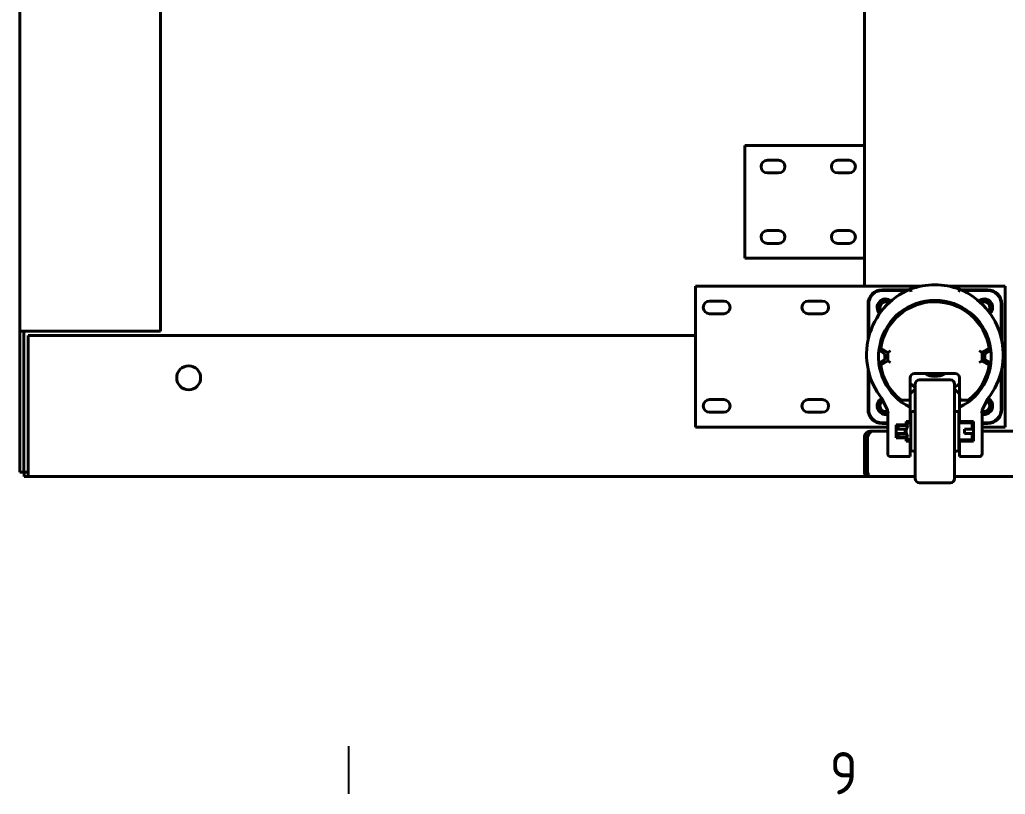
# Model space of a CAD drawing. Header units: millimetres. Extents: x 0 to 51860, y 0 to 5940.
# Drawn here: x 1869 to 2569, y 166 to 716 of the extents above; entities that cross this region are included whole.
import ezdxf

# ---------------------------------------------------------------- set-up
doc = ezdxf.new("R2010")
doc.units = ezdxf.units.MM
doc.header["$LTSCALE"] = 10
doc.layers.get('0').update_dxf_attribs({"color": 3, "lineweight": 25})
doc.layers.add('가시적인 것(ISO)', color=3, linetype='Continuous', lineweight=40)
doc.layers.add('경계(ISO)', color=7, linetype='Continuous', lineweight=25)
doc.styles.add('문자 텍스트_PSTEK_POSCO', font='isocp.shx')

# ---------------------------------------------------------------- blocks, each defined once
blk = doc.blocks.new('경계 Default Border')
at = {"layer": '경계(ISO)'}
blk.add_line((210.25, 20), (210.25, 16.6), dxfattribs=at)
at = {"layer": '경계(ISO)', "color": 2, "insert": (244.436, 16.571), "char_height": 3, "attachment_point": 7, "style": '문자 텍스트_PSTEK_POSCO'}
blk.add_mtext('9', dxfattribs=at)

msp = doc.modelspace()

# ---------------------------------------------------------------- linework, layer by layer
at = {"layer": '가시적인 것(ISO)'}
for p, q in [((1869.0311, 494.544), (1869.0311, 1158.544)), ((1969.0311, 1158.544), (1969.0311, 494.544)), ((2469.0311, 1126.544), (2469.0311, 526.544)), ((2384.0311, 546.544), (2384.0311, 626.544)), ((2384.0311, 626.544), (2469.0311, 626.544)), ((2400.0311, 616.044), (2408.0311, 616.044)), ((2450.0311, 616.044), (2458.0311, 616.044)), ((2408.0311, 607.044), (2400.0311, 607.044)), ((2458.0311, 607.044), (2450.0311, 607.044)), ((2400.0311, 566.044), (2408.0311, 566.044)), ((2450.0311, 566.044), (2458.0311, 566.044)), ((2408.0311, 557.044), (2400.0311, 557.044)), ((2458.0311, 557.044), (2450.0311, 557.044)), ((2469.0311, 546.544), (2384.0311, 546.544)), ((2508.9812, 526.544), (2349.0311, 526.544)), ((2349.0311, 526.544), (2349.0311, 426.544)), ((2569.0311, 526.544), (2529.0809, 526.544)), ((2569.0311, 426.544), (2569.0311, 526.544)), ((2500.5743, 524.044), (2481.5311, 524.044)), ((2481.5311, 523.544), (2499.4716, 523.544)), ((2556.5311, 524.044), (2537.4878, 524.044)), ((2538.5905, 523.544), (2556.5311, 523.544)), ((2359.0311, 516.044), (2369.0311, 516.044)), ((2429.0311, 516.044), (2439.0311, 516.044)), ((2471.5311, 514.044), (2471.5311, 488.0893)), ((2472.0311, 490.2823), (2472.0311, 514.044)), ((2566.0311, 514.044), (2566.0311, 490.2823)), ((2566.5311, 488.0893), (2566.5311, 514.044)), ((2369.0311, 507.044), (2359.0311, 507.044)), ((2439.0311, 507.044), (2429.0311, 507.044)), ((1869.0311, 494.544), (1875.0311, 494.544)), ((1869.0311, 394.6148), (1869.0311, 494.544)), ((1872.0311, 494.544), (1872.0311, 394.6148)), ((1969.0311, 494.544), (1875.0311, 494.544)), ((1875.0311, 397.544), (1875.0311, 491.544)), ((1875.0311, 491.544), (2349.0311, 491.544)), ((2483.0384, 478.8341), (2479.8493, 480.7118)), ((2480.8182, 482.3517), (2480.7868, 482.3704)), ((2485.1471, 479.7728), (2480.8182, 482.3517)), ((2483.5311, 477.9724), (2483.5311, 477.8813)), ((2483.5311, 475.2068), (2483.5311, 477.8813)), ((2485.1471, 479.7728), (2485.5311, 479.544)), ((2487.5311, 480.6806), (2485.5311, 479.544)), ((2485.5311, 479.544), (2485.5311, 473.544)), ((2550.5311, 480.7313), (2552.5311, 479.544)), ((2552.5311, 479.544), (2552.9005, 479.7455)), ((2552.5311, 473.544), (2552.5311, 479.544)), ((2557.2625, 482.1248), (2552.9005, 479.7455)), ((2554.5311, 477.8813), (2554.5311, 477.9724)), ((2554.5311, 477.8813), (2554.5311, 475.2068)), ((2558.2128, 480.7118), (2555.0237, 478.8341)), ((2557.2942, 482.1421), (2557.2625, 482.1248)), ((2479.8493, 472.3763), (2483.0384, 474.254)), ((2480.7868, 470.7177), (2480.8182, 470.7364)), ((2480.8182, 470.7364), (2485.1471, 473.3153)), ((2483.5311, 475.2068), (2483.5311, 475.1157)), ((2485.5311, 473.544), (2485.1471, 473.3153)), ((2485.5311, 473.544), (2487.5311, 472.4075)), ((2550.5311, 472.3568), (2552.5311, 473.544)), ((2552.9005, 473.3426), (2552.5311, 473.544)), ((2552.9005, 473.3426), (2557.2625, 470.9633)), ((2554.5311, 475.1157), (2554.5311, 475.2068)), ((2555.0237, 474.254), (2558.2128, 472.3763)), ((2557.2625, 470.9633), (2557.2942, 470.946)), ((2471.5311, 467.9388), (2471.5311, 439.044)), ((2472.0311, 439.044), (2472.0311, 465.7458)), ((2504.5311, 464.544), (2533.5311, 464.544)), ((2533.5311, 464.544), (2533.5384, 464.544)), ((2566.0311, 465.7458), (2566.0311, 439.044)), ((2566.5311, 439.044), (2566.5311, 467.9388)), ((2501.5311, 453.0172), (2501.5311, 461.544)), ((2505.0311, 390.044), (2505.0311, 457.044)), ((2508.0311, 460.044), (2530.0311, 460.044)), ((2533.0311, 457.044), (2533.0311, 390.044)), ((2536.5311, 461.5514), (2536.5311, 461.544)), ((2536.5311, 461.544), (2536.5311, 453.0172)), ((2505.0311, 453.5638), (2501.5311, 450.0638)), ((2501.5311, 447.5624), (2501.5311, 453.0172)), ((2536.5311, 450.0638), (2533.0311, 453.5638)), ((2536.5311, 453.0172), (2536.5311, 447.5624)), ((2359.0311, 446.044), (2369.0311, 446.044)), ((2429.0311, 446.044), (2439.0311, 446.044)), ((2481.6105, 446.422), (2485.3461, 438.5631)), ((2496.0528, 445.544), (2499.5311, 445.544)), ((2501.5311, 447.5624), (2501.5311, 447.544)), ((2501.5311, 442.8135), (2501.5311, 447.544)), ((2536.5311, 447.544), (2536.5311, 447.5624)), ((2536.5311, 442.8135), (2536.5311, 447.544)), ((2538.5311, 445.544), (2542.0093, 445.544)), ((2552.716, 438.5631), (2556.4516, 446.422)), ((2369.0311, 437.044), (2359.0311, 437.044)), ((2439.0311, 437.044), (2429.0311, 437.044)), ((2485.5311, 407.544), (2485.5311, 437.7228)), ((2501.5311, 439.544), (2501.5311, 440.5753)), ((2501.5311, 437.944), (2501.5311, 439.544)), ((2501.5311, 437.944), (2501.5311, 430.5665)), ((2501.5311, 435.044), (2502.0311, 435.044)), ((2502.0311, 410.544), (2502.0311, 436.544)), ((2503.0311, 437.544), (2504.0311, 437.544)), ((2534.0311, 437.544), (2535.0311, 437.544)), ((2536.0311, 436.544), (2536.0311, 410.544)), ((2536.0311, 435.044), (2536.5311, 435.044)), ((2536.5311, 440.5753), (2536.5311, 439.544)), ((2536.5311, 439.544), (2536.5311, 437.944)), ((2536.5311, 430.5665), (2536.5311, 437.944)), ((2552.5311, 437.7228), (2552.5311, 407.544)), ((2485.5311, 429.544), (2481.5311, 429.544)), ((2481.5311, 429.044), (2485.5311, 429.044)), ((2491.5311, 428.2396), (2491.5311, 418.8485)), ((2491.5311, 428.2396), (2498.5311, 428.2396)), ((2498.933, 428.044), (2491.5311, 428.044)), ((2500.1378, 427.544), (2493.0311, 427.544)), ((2493.0311, 427.544), (2493.0311, 425.044)), ((2498.5311, 430.5665), (2498.5311, 428.2396)), ((2498.5311, 430.5665), (2501.5311, 430.5665)), ((2501.5311, 429.744), (2498.5311, 429.744)), ((2498.5311, 428.2396), (2498.5311, 428.0441)), ((2498.5311, 428.0441), (2498.933, 428.0441)), ((2498.5311, 428.0408), (2498.5311, 427.544)), ((2498.9311, 428.0408), (2498.5311, 428.0408)), ((2501.5311, 430.5665), (2501.5311, 429.744)), ((2501.5311, 429.744), (2501.5311, 429.544)), ((2502.0311, 429.544), (2501.5311, 429.544)), ((2545.5311, 429.544), (2536.0311, 429.544)), ((2536.5311, 430.5665), (2546.5311, 430.5665)), ((2536.5311, 429.744), (2536.5311, 430.5665)), ((2536.5311, 429.744), (2546.5311, 429.744)), ((2536.5311, 429.544), (2536.5311, 429.744)), ((2545.5311, 429.544), (2545.5311, 425.044)), ((2546.5311, 416.5216), (2546.5311, 430.5665)), ((2556.5311, 429.544), (2552.5311, 429.544)), ((2552.5311, 429.044), (2556.5311, 429.044)), ((2349.0311, 426.544), (2485.5311, 426.544)), ((2474.4453, 423.544), (2473.0311, 423.544)), ((2473.0311, 422.6932), (2473.0311, 423.544)), ((2474.4453, 423.544), (2485.523, 423.544)), ((2485.523, 423.7441), (2485.523, 423.344)), ((2498.0311, 425.044), (2491.5311, 425.044)), ((2498.0311, 422.044), (2491.5311, 422.044)), ((2493.0311, 422.044), (2493.0311, 419.544)), ((2498.0311, 425.044), (2498.0311, 422.044)), ((2540.0311, 422.044), (2540.0311, 425.044)), ((2540.0311, 425.044), (2546.5311, 425.044)), ((2540.0311, 422.044), (2546.5311, 422.044)), ((2545.5311, 422.044), (2545.5311, 417.544)), ((2552.5311, 426.544), (2569.0311, 426.544)), ((2552.5391, 423.344), (2552.5391, 423.7441)), ((2552.5391, 423.544), (3235.523, 423.544)), ((2471.0311, 419.544), (2469.0311, 419.544)), ((2469.0311, 419.544), (2469.0311, 394.044)), ((2471.0311, 394.044), (2471.0311, 419.544)), ((2471.1018, 394.044), (2471.1018, 419.544)), ((2498.933, 419.044), (2491.5311, 419.044)), ((2498.5311, 418.8485), (2491.5311, 418.8485)), ((2500.1378, 419.544), (2493.0311, 419.544)), ((2498.5311, 419.544), (2498.5311, 419.0473)), ((2498.5311, 419.0473), (2498.9311, 419.0473)), ((2498.5311, 419.044), (2498.5311, 418.8485)), ((2498.933, 419.044), (2498.5311, 419.044)), ((2498.5311, 418.8485), (2498.5311, 416.5216)), ((2501.5311, 417.3267), (2498.5311, 417.3267)), ((2501.5311, 416.5216), (2498.5311, 416.5216)), ((2501.5311, 417.544), (2501.5311, 417.3267)), ((2502.0311, 417.544), (2501.5311, 417.544)), ((2501.5311, 417.3267), (2501.5311, 416.5216)), ((2501.5311, 416.5216), (2501.5311, 405.544)), ((2502.0311, 413.274), (2501.5311, 413.274)), ((2545.5311, 417.544), (2536.0311, 417.544)), ((2536.5311, 413.274), (2536.0311, 413.274)), ((2536.5311, 417.3267), (2536.5311, 417.544)), ((2536.5311, 417.3267), (2546.5311, 417.3267)), ((2536.5311, 416.5216), (2536.5311, 417.3267)), ((2546.5311, 416.5216), (2536.5311, 416.5216)), ((2536.5311, 405.544), (2536.5311, 416.5216)), ((2503.0311, 409.544), (2504.0311, 409.544)), ((2534.0311, 409.544), (2535.0311, 409.544)), ((2501.5311, 405.544), (2487.5311, 405.544)), ((2550.5311, 405.544), (2536.5311, 405.544)), ((1872.0311, 394.6148), (1869.0311, 394.6148)), ((1872.5311, 395.044), (1872.0311, 395.044)), ((1872.1018, 394.544), (1875.0311, 394.544)), ((1872.1018, 391.544), (1872.1018, 394.544)), ((1872.5311, 395.044), (1872.5311, 394.544)), ((1875.0311, 397.544), (1875.0311, 391.544)), ((2471.0311, 394.044), (2469.0311, 394.044)), ((2471.5311, 394.044), (2471.1018, 394.044)), ((2471.5311, 394.044), (2471.5311, 391.544)), ((1875.0311, 391.544), (1872.1018, 391.544)), ((2471.5311, 391.544), (1875.0311, 391.544)), ((2505.0311, 391.544), (2471.5311, 391.544)), ((2508.0311, 387.044), (2530.0311, 387.044)), ((3255.0311, 391.544), (2533.0311, 391.544))]:
    msp.add_line(p, q, dxfattribs=at)
msp.add_circle((1989.0311, 461.544), 8.5, dxfattribs=at)
for centre, radius, start, end in [((2400.0311, 611.544), 4.5, 90, 270), ((2408.0311, 611.544), 4.5, 270, 90), ((2450.0311, 611.544), 4.5, 90, 270), ((2458.0311, 611.544), 4.5, 270, 90), ((2400.0311, 561.544), 4.5, 90, 270), ((2408.0311, 561.544), 4.5, 270, 90), ((2450.0311, 561.544), 4.5, 90, 270), ((2458.0311, 561.544), 4.5, 270, 90), ((2519.0311, 476.544), 51, 69.8179203, 110.1820797), ((2520.7811, 478.014), 50.27, 112.6329808, 218.3766451), ((2481.5311, 514.044), 10, 90, 180), ((2481.5311, 514.044), 9.5, 90, 180), ((2517.2811, 478.014), 50.27, 321.6233549, 67.3670192), ((2556.5311, 514.044), 10, 0, 90), ((2556.5311, 514.044), 9.5, 0, 90), ((2359.0311, 511.544), 4.5, 90, 270), ((2369.0311, 511.544), 4.5, 270, 90), ((2429.0311, 511.544), 4.5, 90, 270), ((2439.0311, 511.544), 4.5, 270, 90), ((2484.0311, 511.544), 6, 49.1830494, 226.0634924), ((2484.0311, 511.544), 5.5, 49.9272986, 225.3192431), ((2519.0311, 476.544), 40, 295.9444798, 244.0555202), ((2484.0311, 511.544), 4.5, 51.7217397, 223.5248021), ((2484.0311, 511.544), 4.2, 52.3740443, 222.8724975), ((2484.0311, 511.544), 4, 52.8492166, 222.3973252), ((2519.0311, 476.544), 39, 9.0215582, 170.6484718), ((2554.0311, 511.544), 6, 313.9365076, 130.8169506), ((2554.0311, 511.544), 5.5, 314.6807569, 130.0727014), ((2554.0311, 511.544), 4.5, 316.4751979, 128.2782603), ((2554.0311, 511.544), 4.2, 317.1275025, 127.6259557), ((2554.0311, 511.544), 4, 317.6026748, 127.1507834), ((2481.0427, 482.8), 0.5, 170.6484718, 239.2157707), ((2519.0311, 476.544), 37.9516, 171.7889279, 174.9269066), ((2519.0342, 476.5436), 37.9548, 171.2748414, 171.275035), ((2519.0311, 476.544), 37.5, 172.0760765, 175.2552315), ((2482.9253, 481.894), 1, 171.0817276, 171.0935045), ((2482.5311, 477.9724), 1, 29.7556396, 59.5113224), ((2482.5311, 477.9724), 1, 0, 29.7556396), ((2555.5311, 477.9724), 1, 150.2443604, 180), ((2555.5311, 477.9724), 1, 120.4887001, 150.2443604), ((2519.0309, 476.544), 37.5002, 8.1969284, 8.197211), ((2519.0311, 476.544), 37.5, 4.7447685, 7.6610849), ((2519.0304, 476.544), 37.9522, 8.4538195, 8.453993), ((2519.0311, 476.544), 37.9516, 5.0730934, 7.9218893), ((2557.0548, 482.5811), 0.5, 298.6104597, 9.0215582), ((2481.0427, 470.2881), 0.5, 120.7842293, 189.3515282), ((2519.0311, 476.544), 39, 189.3515282, 231.6063148), ((2519.0311, 476.544), 37.9516, 185.0730934, 188.2110723), ((2519.0241, 476.543), 37.9446, 188.725071, 188.7252652), ((2519.0311, 476.544), 37.5, 184.7447684, 187.9239237), ((2482.9253, 471.194), 1, 188.9116162, 188.9234521), ((2482.5311, 475.1157), 1, 300.4887001, 330.2443604), ((2482.5311, 475.1157), 1, 330.2443604, 0), ((2519.0311, 476.544), 39, 308.3936852, 350.9784418), ((2555.5311, 475.1157), 1, 180, 209.7556396), ((2555.5311, 475.1157), 1, 209.7556396, 239.5113224), ((2519.0288, 476.5444), 37.5022, 351.802892, 351.8031735), ((2519.0311, 476.544), 37.5, 352.3389153, 355.2552315), ((2519.0334, 476.5437), 37.9492, 351.5460862, 351.5462592), ((2519.0311, 476.544), 37.9516, 352.0781108, 354.9269066), ((2557.0548, 470.507), 0.5, 350.9784418, 61.3895403), ((2504.5311, 461.544), 3, 90, 180), ((2519.0311, 476.544), 14, 238.9972809, 301.0027191), ((2533.5311, 461.544), 3, 0, 90), ((2519.0311, 476.544), 25.85, 227.3917003, 237.008591), ((2508.0311, 457.044), 3, 90, 180), ((2530.0311, 457.044), 3, 0, 90), ((2519.0311, 476.544), 25.85, 302.9914081, 312.6082997), ((2359.0311, 441.544), 4.5, 90, 270), ((2369.0311, 441.544), 4.5, 270, 90), ((2429.0311, 441.544), 4.5, 90, 270), ((2439.0311, 441.544), 4.5, 270, 90), ((2484.0311, 441.544), 6, 117.0174106, 284.4775122), ((2484.0311, 441.544), 5.5, 116.3901339, 285.8266201), ((2484.0311, 441.544), 4.5, 116.5955142, 289.4712206), ((2484.0311, 441.544), 4.2, 116.6792456, 290.9248324), ((2484.0311, 441.544), 4, 116.7420459, 291.9759212), ((2479.8042, 445.5634), 2, 25.4234556, 38.3766451), ((2496.0528, 447.544), 2, 231.6083326, 270), ((2499.5311, 447.544), 2, 270, 0), ((2538.5311, 447.544), 2, 180, 270), ((2542.0093, 447.544), 2, 270, 308.3916674), ((2554.0311, 441.544), 6, 255.5224878, 62.9825894), ((2554.0311, 441.544), 5.5, 254.1733799, 63.6098661), ((2554.0311, 441.544), 4.5, 250.5287794, 63.4044858), ((2554.0311, 441.544), 4.2, 249.0751676, 63.3207544), ((2554.0311, 441.544), 4, 248.0240788, 63.2579541), ((2558.2579, 445.5634), 2, 141.6233549, 154.5765444), ((2481.5311, 439.044), 10, 180, 270), ((2481.5311, 439.044), 9.5, 180, 270), ((2483.5311, 437.7228), 2, 0, 25.4234556), ((2484.0307, 441.5447), 4.5008, 300.5148081, 300.5150352), ((2503.0311, 436.544), 1, 90, 180), ((2504.0311, 439.544), 2, 270, 300), ((2534.0311, 439.544), 2, 240, 270), ((2535.0311, 436.544), 1, 0, 90), ((2554.0308, 441.5435), 4.4994, 239.4849647, 239.4853896), ((2554.5311, 437.7228), 2, 154.5765444, 180), ((2556.5311, 439.044), 10, 270, 0), ((2556.5311, 439.044), 9.5, 270, 0), ((2501.5311, 426.544), 3, 90, 160.5287794), ((2488.023, 423.7441), 2.5, 175.4111389, 180), ((2488.023, 423.344), 2.5, 180, 184.5888611), ((2550.0391, 423.7441), 2.5, 0, 4.5888611), ((2550.0391, 423.344), 2.5, 355.4111389, 0), ((2501.5311, 420.544), 3, 199.4712206, 270), ((2487.5311, 407.544), 2, 180, 270), ((2503.0311, 410.544), 1, 180, 270), ((2504.0311, 407.544), 2, 60, 90), ((2534.0311, 407.544), 2, 90, 120), ((2535.0311, 410.544), 1, 270, 0), ((2550.5311, 407.544), 2, 270, 0), ((2471.5311, 394.044), 2.5, 180, 270), ((2471.5311, 394.044), 0.5, 180, 270), ((2508.0311, 390.044), 3, 180, 270), ((2530.0311, 390.044), 3, 270, 0)]:
    msp.add_arc(centre, radius, start, end, dxfattribs=at)
for centre, major_axis, start_param, end_param in [((2502.166, 522.5502), (0.7302, -1.8625), 3.1415952, 4.71237276), ((2535.8961, 522.5502), (-0.7302, -1.8625), 1.57082378, 3.14161251), ((2494.3484, 446.3429), (0.4624, -0.3664), 6.21550663, 6.28374121), ((2543.7138, 446.3429), (-0.4625, -0.3665), 6.28308447, 6.35130691)]:
    msp.add_ellipse(centre, major_axis=major_axis, ratio=0.00001, start_param=start_param, end_param=end_param, dxfattribs=at)
for points, knots in [([(2501.5311, 512.5128), (2501.5311, 512.4888), (2501.5311, 512.4528), (2501.5311, 512.2554), (2501.5311, 512.0783), (2501.5311, 511.7558), (2501.5311, 511.5777), (2501.5311, 511.3965)], [0, 0, 0, 0, 0.071455694, 0.071455694, 0.146957157, 0.146957157, 0.20403239, 0.20403239, 0.20403239, 0.20403239]), ([(2507.5311, 513.8091), (2507.5311, 513.9727), (2507.5311, 514.1318), (2507.5311, 514.4346), (2507.5311, 514.6042), (2507.5311, 514.7966), (2507.5311, 514.8318), (2507.5311, 514.8553)], [1.014358646, 1.014358646, 1.014358646, 1.014358646, 1.066533699, 1.066533699, 1.141166307, 1.141166307, 1.214161404, 1.214161404, 1.214161404, 1.214161404]), ([(2530.5311, 514.8553), (2530.5311, 514.8318), (2530.5311, 514.7966), (2530.5311, 514.6042), (2530.5311, 514.4346), (2530.5311, 514.1318), (2530.5311, 513.9727), (2530.5311, 513.8091)], [0, 0, 0, 0, 0.072995097, 0.072995097, 0.147627704, 0.147627704, 0.199802756, 0.199802756, 0.199802756, 0.199802756]), ([(2536.5311, 511.3965), (2536.5311, 511.5777), (2536.5311, 511.7558), (2536.5311, 512.0783), (2536.5311, 512.2554), (2536.5311, 512.4528), (2536.5311, 512.4888), (2536.5311, 512.5128)], [1.057073925, 1.057073925, 1.057073925, 1.057073925, 1.114149155, 1.114149155, 1.189650618, 1.189650618, 1.261106312, 1.261106312, 1.261106312, 1.261106312]), ([(2479.4583, 481.1343), (2479.4539, 481.1433), (2479.4496, 481.1525), (2479.4454, 481.1617), (2479.4445, 481.1639), (2479.4435, 481.1661), (2479.4425, 481.1682), (2479.4179, 481.2238), (2479.3978, 481.2827), (2479.3834, 481.3442), (2479.3738, 481.3849), (2479.3665, 481.4271), (2479.3621, 481.47), (2479.3585, 481.5044), (2479.3567, 481.5392), (2479.3567, 481.574), (2479.3567, 481.6088), (2479.3586, 481.6435), (2479.3622, 481.6783), (2479.3631, 481.6863), (2479.364, 481.6944), (2479.3651, 481.7025)], [24.90250524, 24.90250524, 24.90250524, 24.90250524, 25.00108533, 25.00108533, 25.00108533, 25.02421389, 25.02421389, 25.02421389, 25.61488368, 25.61488368, 25.61488368, 26.00647801, 26.00647801, 26.00647801, 26.31976597, 26.31976597, 26.31976597, 26.63305025, 26.63305025, 26.63305025, 26.70574231, 26.70574231, 26.70574231, 26.70574231]), ([(2479.8493, 480.7118), (2479.8453, 480.7141), (2479.8413, 480.7166), (2479.8372, 480.719), (2479.7865, 480.7499), (2479.737, 480.7862), (2479.6904, 480.8278), (2479.6829, 480.8346), (2479.6754, 480.8415), (2479.668, 480.8485), (2479.6469, 480.8685), (2479.6264, 480.8897), (2479.6068, 480.9119), (2479.5803, 480.942), (2479.5552, 480.9741), (2479.5319, 481.008), (2479.505, 481.0473), (2479.4802, 481.0896), (2479.4583, 481.1343)], [26.70574231, 26.70574231, 26.70574231, 26.70574231, 26.75966713, 26.75966713, 26.75966713, 27.4396037, 27.4396037, 27.4396037, 27.55002497, 27.55002497, 27.55002497, 27.86437022, 27.86437022, 27.86437022, 28.28897909, 28.28897909, 28.28897909, 28.77916858, 28.77916858, 28.77916858, 28.77916858]), ([(2558.6038, 481.1343), (2558.5821, 481.0899), (2558.5574, 481.0478), (2558.5307, 481.0088), (2558.5075, 480.975), (2558.4827, 480.9431), (2558.4563, 480.9131), (2558.4364, 480.8904), (2558.4156, 480.8689), (2558.3941, 480.8485), (2558.3873, 480.842), (2558.3803, 480.8355), (2558.3733, 480.8292), (2558.327, 480.7877), (2558.2779, 480.7515), (2558.2275, 480.7206), (2558.2226, 480.7176), (2558.2177, 480.7147), (2558.2128, 480.7118)], [22.02491375, 22.02491375, 22.02491375, 22.02491375, 22.511946, 22.511946, 22.511946, 22.93424333, 22.93424333, 22.93424333, 23.25405736, 23.25405736, 23.25405736, 23.35668986, 23.35668986, 23.35668986, 24.03291107, 24.03291107, 24.03291107, 24.09834003, 24.09834003, 24.09834003, 24.09834003]), ([(2558.697, 481.7025), (2558.6981, 481.6944), (2558.699, 481.6863), (2558.6999, 481.6783), (2558.7036, 481.6435), (2558.7054, 481.6088), (2558.7054, 481.574), (2558.7054, 481.5392), (2558.7036, 481.5044), (2558.7, 481.47), (2558.6956, 481.4271), (2558.6883, 481.3849), (2558.6787, 481.3442), (2558.6684, 481.3002), (2558.6552, 481.2576), (2558.6395, 481.2165), (2558.6333, 481.2002), (2558.6266, 481.1841), (2558.6196, 481.1682), (2558.6186, 481.1661), (2558.6177, 481.1639), (2558.6167, 481.1617), (2558.6125, 481.1525), (2558.6082, 481.1433), (2558.6038, 481.1343)], [24.09834003, 24.09834003, 24.09834003, 24.09834003, 24.17103877, 24.17103877, 24.17103877, 24.4844663, 24.4844663, 24.4844663, 24.79796846, 24.79796846, 24.79796846, 25.18969495, 25.18969495, 25.18969495, 25.6117156, 25.6117156, 25.6117156, 25.77986845, 25.77986845, 25.77986845, 25.80299701, 25.80299701, 25.80299701, 25.9015771, 25.9015771, 25.9015771, 25.9015771]), ([(2479.3651, 471.3856), (2479.364, 471.3937), (2479.3631, 471.4018), (2479.3622, 471.4098), (2479.3586, 471.4446), (2479.3567, 471.4793), (2479.3567, 471.5141), (2479.3567, 471.5489), (2479.3585, 471.5837), (2479.3621, 471.6181), (2479.3665, 471.661), (2479.3738, 471.7032), (2479.3834, 471.7439), (2479.3978, 471.8054), (2479.4179, 471.8643), (2479.4425, 471.9199), (2479.4435, 471.922), (2479.4445, 471.9242), (2479.4454, 471.9264), (2479.4496, 471.9356), (2479.4539, 471.9448), (2479.4583, 471.9538)], [24.09834003, 24.09834003, 24.09834003, 24.09834003, 24.17103207, 24.17103207, 24.17103207, 24.4843163, 24.4843163, 24.4843163, 24.79760425, 24.79760425, 24.79760425, 25.18919862, 25.18919862, 25.18919862, 25.77986845, 25.77986845, 25.77986845, 25.80299701, 25.80299701, 25.80299701, 25.9015771, 25.9015771, 25.9015771, 25.9015771]), ([(2479.4583, 471.9538), (2479.4801, 471.9982), (2479.5047, 472.0403), (2479.5314, 472.0793), (2479.5546, 472.1131), (2479.5794, 472.145), (2479.6058, 472.175), (2479.6257, 472.1977), (2479.6465, 472.2192), (2479.668, 472.2396), (2479.6748, 472.2461), (2479.6818, 472.2526), (2479.6888, 472.2589), (2479.7351, 472.3004), (2479.7842, 472.3366), (2479.8347, 472.3675), (2479.8395, 472.3705), (2479.8444, 472.3734), (2479.8493, 472.3763)], [22.02491375, 22.02491375, 22.02491375, 22.02491375, 22.511946, 22.511946, 22.511946, 22.93424333, 22.93424333, 22.93424333, 23.25405736, 23.25405736, 23.25405736, 23.35668986, 23.35668986, 23.35668986, 24.03291107, 24.03291107, 24.03291107, 24.09834003, 24.09834003, 24.09834003, 24.09834003]), ([(2558.2128, 472.3763), (2558.2168, 472.3739), (2558.2208, 472.3715), (2558.2249, 472.3691), (2558.2756, 472.3382), (2558.3251, 472.3019), (2558.3717, 472.2603), (2558.3793, 472.2535), (2558.3867, 472.2466), (2558.3941, 472.2396), (2558.4152, 472.2196), (2558.4357, 472.1984), (2558.4553, 472.1762), (2558.4818, 472.1461), (2558.5069, 472.114), (2558.5302, 472.0801), (2558.5571, 472.0408), (2558.5819, 471.9985), (2558.6038, 471.9538)], [26.70574231, 26.70574231, 26.70574231, 26.70574231, 26.75966713, 26.75966713, 26.75966713, 27.4396037, 27.4396037, 27.4396037, 27.55002497, 27.55002497, 27.55002497, 27.86437022, 27.86437022, 27.86437022, 28.28897909, 28.28897909, 28.28897909, 28.77916858, 28.77916858, 28.77916858, 28.77916858]), ([(2558.6038, 471.9538), (2558.6082, 471.9448), (2558.6125, 471.9356), (2558.6167, 471.9264), (2558.6177, 471.9242), (2558.6186, 471.922), (2558.6196, 471.9199), (2558.6442, 471.8643), (2558.6643, 471.8054), (2558.6787, 471.7439), (2558.6883, 471.7032), (2558.6956, 471.661), (2558.7, 471.6181), (2558.7036, 471.5837), (2558.7054, 471.5489), (2558.7054, 471.5141), (2558.7054, 471.4793), (2558.7036, 471.4446), (2558.6999, 471.4098), (2558.699, 471.4018), (2558.6981, 471.3937), (2558.697, 471.3856)], [24.90250524, 24.90250524, 24.90250524, 24.90250524, 25.00108533, 25.00108533, 25.00108533, 25.02421389, 25.02421389, 25.02421389, 25.61488368, 25.61488368, 25.61488368, 26.00647801, 26.00647801, 26.00647801, 26.31976597, 26.31976597, 26.31976597, 26.63305025, 26.63305025, 26.63305025, 26.70574231, 26.70574231, 26.70574231, 26.70574231]), ([(2491.5311, 448.8903), (2491.5311, 448.6387), (2491.5311, 448.38), (2491.5311, 447.9788), (2491.5311, 447.7754), (2491.5311, 447.5609), (2491.5311, 447.5223), (2491.5311, 447.4967)], [1.243364276, 1.243364276, 1.243364276, 1.243364276, 1.32052392, 1.32052392, 1.399095437, 1.399095437, 1.46536907, 1.46536907, 1.46536907, 1.46536907]), ([(2505.0311, 454.8751), (2505.0162, 454.8685), (2505.0009, 454.8628), (2504.9814, 454.8588), (2504.9748, 454.8579), (2504.9662, 454.8585), (2504.9637, 454.8589), (2504.9592, 454.8602), (2504.9572, 454.8611), (2504.9554, 454.8623)], [0.068402932, 0.068402932, 0.068402932, 0.068402932, 0.0743420797, 0.0743420797, 0.0769738735, 0.0769738735, 0.0780370132, 0.0780370132, 0.0789749072, 0.0789749072, 0.0789749072, 0.0789749072]), ([(2533.1067, 454.8623), (2533.1044, 454.8608), (2533.1018, 454.8598), (2533.0949, 454.8582), (2533.0902, 454.8581), (2533.0762, 454.859), (2533.0652, 454.862), (2533.0472, 454.8682), (2533.0393, 454.8714), (2533.0311, 454.875)], [0, 0, 0, 0, 0.0082475465, 0.0082475465, 0.0214794471, 0.0214794471, 0.0507996307, 0.0507996307, 0.0719210324, 0.0719210324, 0.0719210324, 0.0719210324]), ([(2546.5311, 447.4967), (2546.5311, 447.5223), (2546.5311, 447.5609), (2546.5311, 447.7754), (2546.5311, 447.9788), (2546.5311, 448.38), (2546.5311, 448.6387), (2546.5311, 448.8903)], [0, 0, 0, 0, 0.066273632, 0.066273632, 0.14484515, 0.14484515, 0.222004789, 0.222004789, 0.222004789, 0.222004789]), ([(2501.5311, 440.5753), (2501.5311, 440.5993), (2501.5311, 440.6353), (2501.5311, 440.8327), (2501.5311, 441.0098), (2501.5311, 441.3904), (2501.5311, 441.6663), (2501.5311, 442.1861), (2501.5311, 442.5258), (2501.5311, 442.8135)], [0, 0, 0, 0, 0.071455694, 0.071455694, 0.146957157, 0.146957157, 0.227906892, 0.227906892, 0.314222363, 0.314222363, 0.314222363, 0.314222363]), ([(2536.5311, 442.8135), (2536.5311, 442.5338), (2536.5311, 442.2032), (2536.5311, 441.6952), (2536.5311, 441.4238), (2536.5311, 441.0345), (2536.5311, 440.8475), (2536.5311, 440.6388), (2536.5311, 440.6007), (2536.5311, 440.5753)], [0.946883948, 0.946883948, 0.946883948, 0.946883948, 1.030797506, 1.030797506, 1.109697807, 1.109697807, 1.187586493, 1.187586493, 1.261112045, 1.261112045, 1.261112045, 1.261112045]), ([(2500.1378, 419.544), (2500.0794, 419.5874), (2500.024, 419.6323), (2499.7048, 419.9115), (2499.4483, 420.2529), (2498.8313, 421.4234), (2498.7026, 422.5769), (2498.7026, 423.544), (2498.7026, 424.5112), (2498.8313, 425.6647), (2499.4483, 426.8352), (2499.7048, 427.1766), (2500.024, 427.4558), (2500.0794, 427.5007), (2500.1378, 427.544)], [1.814131606, 1.814131606, 1.814131606, 1.814131606, 1.834572757, 1.834572757, 1.941344099, 1.941344099, 2.231503569, 2.231503569, 2.231503569, 2.521663039, 2.521663039, 2.628434381, 2.628434381, 2.648875532, 2.648875532, 2.648875532, 2.648875532]), ([(2473.0311, 423.544), (2471.7109, 423.544), (2470.4109, 422.8422), (2469.6867, 421.7384), (2469.262, 421.0911), (2469.0311, 420.3183), (2469.0311, 419.544)], [0, 0, 0, 0, 0.99011606, 0.99011606, 0.99011606, 1.57079633, 1.57079633, 1.57079633, 1.57079633]), ([(2471.1018, 419.544), (2471.8043, 420.8642), (2472.5068, 422.1642), (2473.2093, 422.8884), (2473.6213, 423.3131), (2474.0333, 423.544), (2474.4453, 423.544)], [0, 0, 0, 0, 0.99011606, 0.99011606, 0.99011606, 1.57079633, 1.57079633, 1.57079633, 1.57079633])]:
    msp.add_open_spline(points, degree=3, knots=knots, dxfattribs=at)
msp.add_open_spline([(2471.0311, 419.544), (2471.0311, 420.2559), (2471.4492, 420.9484), (2472.0678, 421.2956)], degree=3, dxfattribs=at)

# ---------------------------------------------------------------- block references
at = {"xscale": 10, "yscale": 10, "zscale": 10}
msp.add_blockref('경계 Default Border', (0, 0), dxfattribs=at)

doc.saveas('drawing.dxf')
